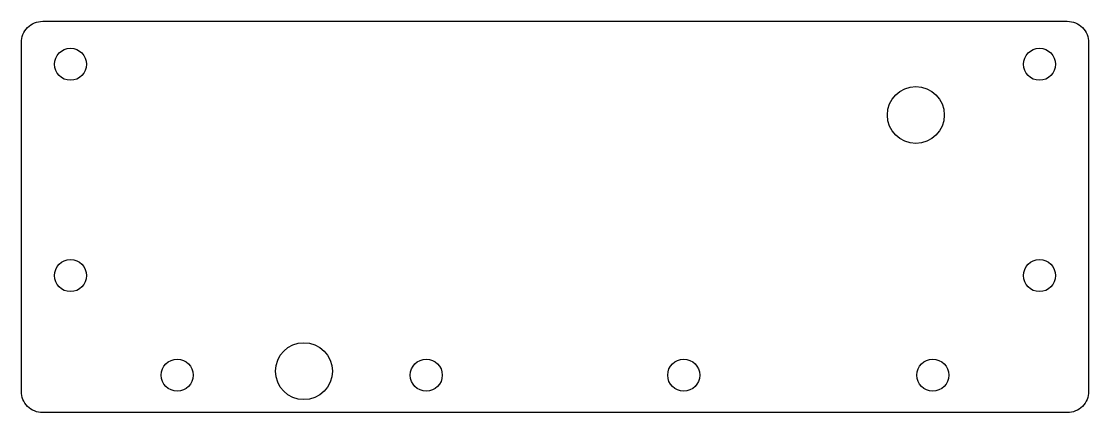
# Model space of a CAD drawing. Header units: millimetres. Extents: x -21 to 129, y -59 to -4.
import ezdxf

# ---------------------------------------------------------------- set-up
doc = ezdxf.new("R2010")
doc.units = ezdxf.units.MM
doc.layers.get('0').update_dxf_attribs({"linetype": 'CONTINUOUS'})

msp = doc.modelspace()

# ---------------------------------------------------------------- linework, layer by layer
msp.add_lwpolyline([(-18, -58.51, -0.414214), (-21, -55.51), (-21, -6.51, -0.414214), (-18, -3.51), (126, -3.51, -0.414214), (129, -6.51), (129, -55.51, -0.414214), (126, -58.51)], format="xyb", close=True)
msp.add_lwpolyline([(-18, -58.51, -0.414214), (-21, -55.51), (-21, -6.51, -0.414214), (-18, -3.51), (126, -3.51, -0.414214), (129, -6.51), (129, -55.51, -0.414214), (126, -58.51)], format="xyb", close=True)
for centre, radius in [((-14.09, -9.55), 2.25), ((-14.09, -9.55), 2.25), ((122.09, -9.55), 2.25), ((122.09, -9.55), 2.25), ((104.71, -16.68), 4), ((104.71, -16.68), 4), ((-14.09, -39.25), 2.25), ((-14.09, -39.25), 2.25), ((122.09, -39.25), 2.25), ((122.09, -39.25), 2.25), ((18.71, -52.68), 4), ((18.71, -52.68), 4), ((0.91, -53.25), 2.25), ((0.91, -53.25), 2.25), ((35.91, -53.25), 2.25), ((35.91, -53.25), 2.25), ((72.09, -53.25), 2.25), ((72.09, -53.25), 2.25), ((107.09, -53.25), 2.25), ((107.09, -53.25), 2.25)]:
    msp.add_circle(centre, radius)

doc.saveas('drawing.dxf')
